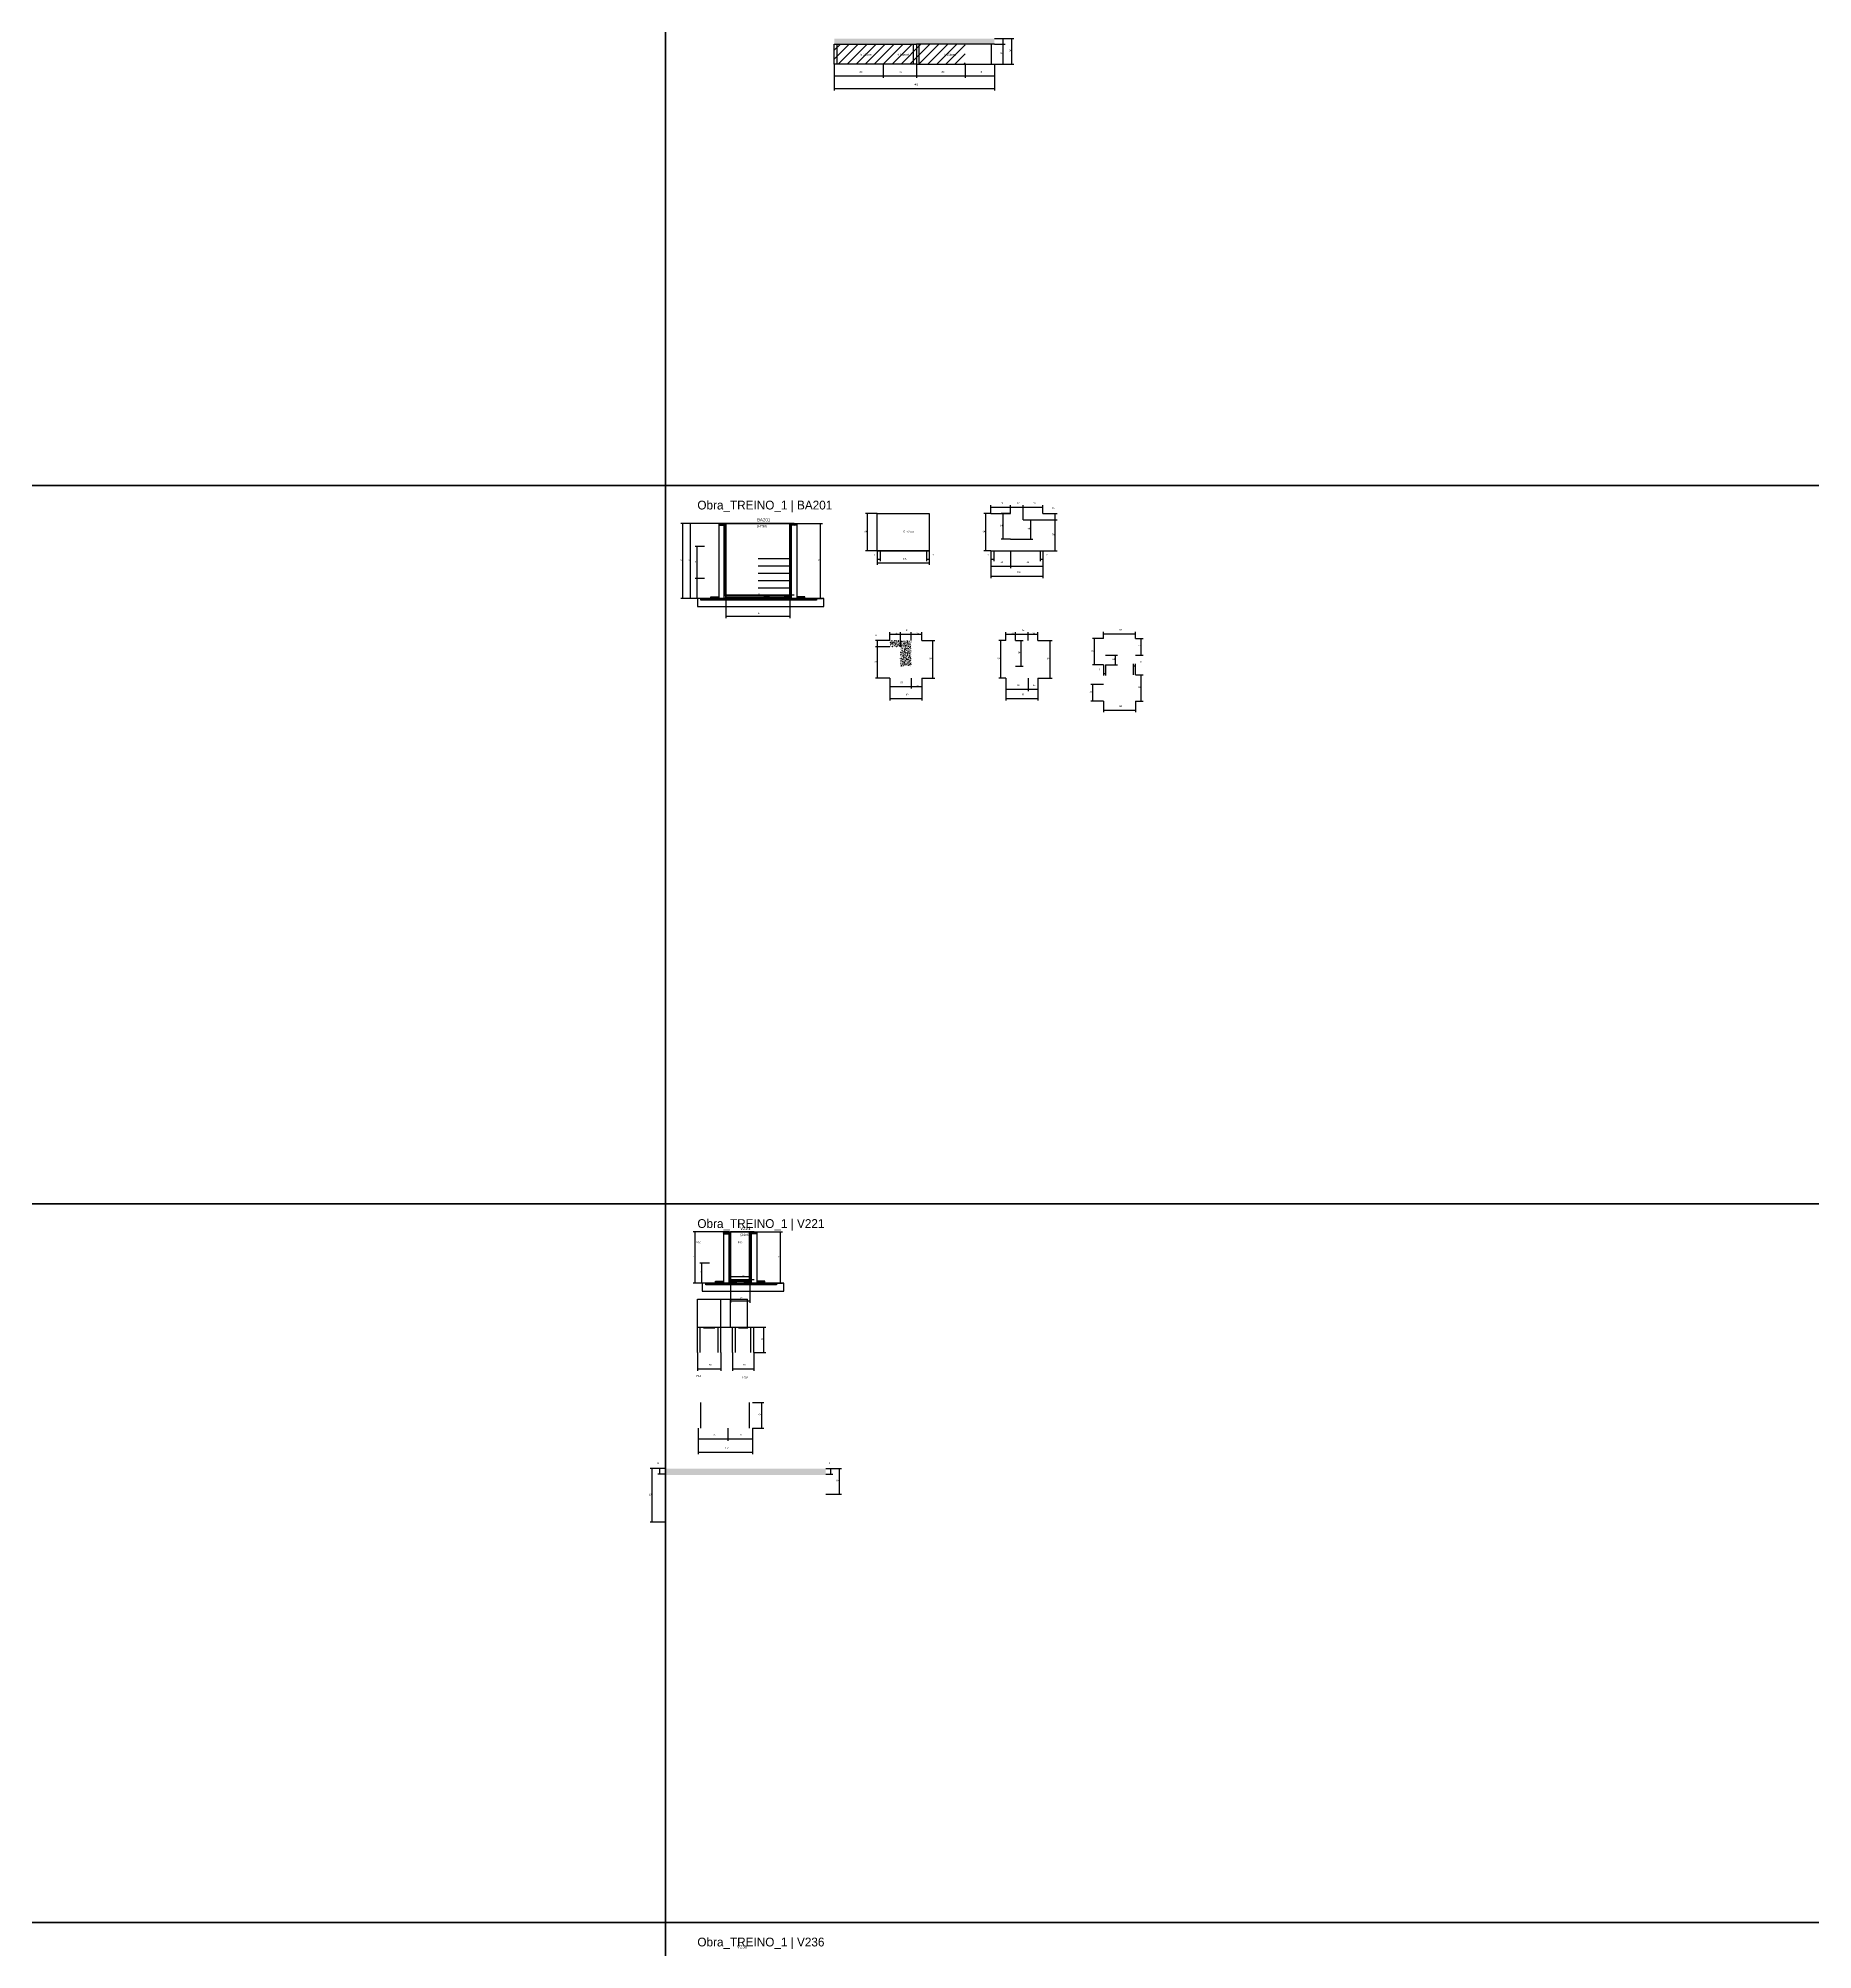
# Model space of a CAD drawing. Header units: metres. Extents: x -41 to 34800, y -36000 to 1848.
# Drawn here: x 12928 to 17375, y -12668 to -7879 of the extents above; entities that cross this region are included whole.
import ezdxf

# ---------------------------------------------------------------- set-up
doc = ezdxf.new("R2010")
doc.units = ezdxf.units.M
for name, color, linetype in [('CELL_BORDER', 8, 'Continuous'), ('CONCRETO', 251, 'Continuous'), ('COTA', 4, 'Continuous'), ('Cota Seção (2x)', 4, 'Continuous'), ('Hachura', 253, 'Continuous'), ('LABEL_ID', 3, 'Continuous'), ('Madeira', 126, 'Continuous'), ('NOMENCLATURA', 7, 'Continuous'), ('Painéis', 200, 'Continuous'), ('REAPROVEITAMENTO', 251, 'Continuous'), ('SARR_2.2x7', 40, 'Continuous'), ('SCO-___-LAJ', 4, 'Continuous'), ('Texto Seção', 7, 'Continuous')]:
    doc.layers.add(name, color=color, linetype=linetype)

msp = doc.modelspace()

# ---------------------------------------------------------------- hatches: boundary and pattern name
at = {"layer": 'COTA'}
h = msp.add_hatch(dxfattribs=at)
h.set_pattern_fill('AR-CONC', scale=0.03)
h.paths.add_polyline_path([(15324.1, -7880.1), (14923.1, -7880.1), (14923.1, -7880.1), (14923.1, -7894.1), (14923.1, -7894.1), (15324.1, -7894.1), (15324.1, -7894.1), (15324.1, -7880.1)])
h = msp.add_hatch(dxfattribs=at)
h.set_pattern_fill('AR-CONC', scale=0.03)
h.paths.add_polyline_path([(15088.8, -9404.3), (15062.3, -9404.3), (15062.3, -9404.3), (15062.3, -9388.3), (15062.3, -9388.3), (15115.8, -9388.3), (15115.8, -9388.3), (15115.8, -9452.3), (15115.8, -9452.3), (15088.8, -9452.3), (15088.8, -9452.3), (15088.8, -9404.3)])
h = msp.add_hatch(dxfattribs=at)
h.set_pattern_fill('AR-CONC', scale=0.03)
h.paths.add_polyline_path([(14499.5, -11478.7), (14499.5, -11462.7), (14499.5, -11462.7), (14901.5, -11462.7), (14901.5, -11462.7), (14901.5, -11478.7), (14901.5, -11478.7), (14499.5, -11478.7)])
at = {"layer": 'Hachura'}
h = msp.add_hatch(dxfattribs=at)
h.set_pattern_fill('ANSI31', scale=0.5)
h.paths.add_polyline_path([(14647.4, -9099.3), (14647.4, -9094.9), (14647.4, -9094.9), (14633.4, -9094.9), (14633.4, -9094.9), (14633.4, -9099.3), (14633.4, -9099.3), (14647.4, -9099.3)])
h = msp.add_hatch(color=8, dxfattribs=at)
h.dxf.hatch_style = 1
h.paths.add_polyline_path([(14647.4, -9094.9), (14651.4, -9094.9), (14651.4, -9094.9), (14651.4, -9282.9), (14651.4, -9282.9), (14647.4, -9282.9), (14647.4, -9282.9), (14647.4, -9094.9)])
h = msp.add_hatch(color=8, dxfattribs=at)
h.dxf.hatch_style = 1
h.paths.add_polyline_path([(14815.4, -9094.9), (14811.4, -9094.9), (14811.4, -9094.9), (14811.4, -9282.9), (14811.4, -9282.9), (14815.4, -9282.9), (14815.4, -9282.9), (14815.4, -9094.9)])
h = msp.add_hatch(dxfattribs=at)
h.set_pattern_fill('ANSI31', scale=0.5)
h.paths.add_polyline_path([(14815.4, -9099.3), (14815.4, -9094.9), (14815.4, -9094.9), (14829.4, -9094.9), (14829.4, -9094.9), (14829.4, -9099.3), (14829.4, -9099.3), (14815.4, -9099.3)])
h = msp.add_hatch(dxfattribs=at)
h.set_pattern_fill('ANSI31', scale=0.5)
h.paths.add_polyline_path([(14613.4, -9282.9), (14613.4, -9278.5), (14613.4, -9278.5), (14633.4, -9278.5), (14633.4, -9278.5), (14633.4, -9282.9), (14633.4, -9282.9), (14613.4, -9282.9)])
h = msp.add_hatch(color=8, dxfattribs=at)
h.dxf.hatch_style = 1
h.paths.add_polyline_path([(14811.4, -9278.5), (14811.4, -9274.9), (14811.4, -9274.9), (14651.4, -9274.9), (14651.4, -9274.9), (14651.4, -9278.5), (14651.4, -9278.5), (14811.4, -9278.5)])
h = msp.add_hatch(dxfattribs=at)
h.set_pattern_fill('ANSI31', scale=0.5)
h.paths.add_polyline_path([(14651.4, -9282.9), (14651.4, -9278.5), (14651.4, -9278.5), (14665.4, -9278.5), (14665.4, -9278.5), (14665.4, -9282.9), (14665.4, -9282.9), (14651.4, -9282.9)])
h = msp.add_hatch(dxfattribs=at)
h.set_pattern_fill('ANSI31', scale=0.5)
h.paths.add_polyline_path([(14701.9, -9282.9), (14701.9, -9278.5), (14701.9, -9278.5), (14715.9, -9278.5), (14715.9, -9278.5), (14715.9, -9282.9), (14715.9, -9282.9), (14701.9, -9282.9)])
h = msp.add_hatch(dxfattribs=at)
h.set_pattern_fill('ANSI31', scale=0.5)
h.paths.add_polyline_path([(14760.9, -9282.9), (14760.9, -9278.5), (14760.9, -9278.5), (14746.9, -9278.5), (14746.9, -9278.5), (14746.9, -9282.9), (14746.9, -9282.9), (14760.9, -9282.9)])
h = msp.add_hatch(dxfattribs=at)
h.set_pattern_fill('ANSI31', scale=0.5)
h.paths.add_polyline_path([(14811.4, -9282.9), (14811.4, -9278.5), (14811.4, -9278.5), (14797.4, -9278.5), (14797.4, -9278.5), (14797.4, -9282.9), (14797.4, -9282.9), (14811.4, -9282.9)])
h = msp.add_hatch(dxfattribs=at)
h.set_pattern_fill('ANSI31', scale=0.5)
h.paths.add_polyline_path([(14849.4, -9282.9), (14849.4, -9278.5), (14849.4, -9278.5), (14829.4, -9278.5), (14829.4, -9278.5), (14829.4, -9282.9), (14829.4, -9282.9), (14849.4, -9282.9)])
h = msp.add_hatch(dxfattribs=at)
h.set_pattern_fill('ANSI31', scale=0.5)
h.paths.add_polyline_path([(14659.3, -10874.4), (14659.3, -10870), (14659.3, -10870), (14645.3, -10870), (14645.3, -10870), (14645.3, -10874.4), (14645.3, -10874.4), (14659.3, -10874.4)])
h = msp.add_hatch(color=8, dxfattribs=at)
h.dxf.hatch_style = 1
h.paths.add_polyline_path([(14659.3, -10870), (14663.3, -10870), (14663.3, -10870), (14663.3, -10998), (14663.3, -10998), (14659.3, -10998), (14659.3, -10998), (14659.3, -10870)])
h = msp.add_hatch(color=8, dxfattribs=at)
h.dxf.hatch_style = 1
h.paths.add_polyline_path([(14715.3, -10870), (14711.3, -10870), (14711.3, -10870), (14711.3, -10998), (14711.3, -10998), (14715.3, -10998), (14715.3, -10998), (14715.3, -10870)])
h = msp.add_hatch(dxfattribs=at)
h.set_pattern_fill('ANSI31', scale=0.5)
h.paths.add_polyline_path([(14715.3, -10874.4), (14715.3, -10870), (14715.3, -10870), (14729.3, -10870), (14729.3, -10870), (14729.3, -10874.4), (14729.3, -10874.4), (14715.3, -10874.4)])
h = msp.add_hatch(dxfattribs=at)
h.set_pattern_fill('ANSI31', scale=0.5)
h.paths.add_polyline_path([(14625.3, -10998), (14625.3, -10993.6), (14625.3, -10993.6), (14645.3, -10993.6), (14645.3, -10993.6), (14645.3, -10998), (14645.3, -10998), (14625.3, -10998)])
h = msp.add_hatch(color=8, dxfattribs=at)
h.dxf.hatch_style = 1
h.paths.add_polyline_path([(14711.3, -10993.6), (14711.3, -10990), (14711.3, -10990), (14663.3, -10990), (14663.3, -10990), (14663.3, -10993.6), (14663.3, -10993.6), (14711.3, -10993.6)])
h = msp.add_hatch(dxfattribs=at)
h.set_pattern_fill('ANSI31', scale=0.5)
h.paths.add_polyline_path([(14663.3, -10998), (14663.3, -10993.6), (14663.3, -10993.6), (14677.3, -10993.6), (14677.3, -10993.6), (14677.3, -10998), (14677.3, -10998), (14663.3, -10998)])
h = msp.add_hatch(dxfattribs=at)
h.set_pattern_fill('ANSI31', scale=0.5)
h.paths.add_polyline_path([(14711.3, -10998), (14711.3, -10993.6), (14711.3, -10993.6), (14697.3, -10993.6), (14697.3, -10993.6), (14697.3, -10998), (14697.3, -10998), (14711.3, -10998)])
h = msp.add_hatch(dxfattribs=at)
h.set_pattern_fill('ANSI31', scale=0.5)
h.paths.add_polyline_path([(14749.3, -10998), (14749.3, -10993.6), (14749.3, -10993.6), (14729.3, -10993.6), (14729.3, -10993.6), (14729.3, -10998), (14729.3, -10998), (14749.3, -10998)])
at = {"layer": 'REAPROVEITAMENTO'}
h = msp.add_hatch(dxfattribs=at)
h.set_pattern_fill('ANSI31', scale=5)
h.paths.add_polyline_path([(14923.1, -7894.1), (14923.1, -7944.1), (14923.1, -7944.1), (15250.6, -7944.1), (15250.6, -7944.1), (15250.6, -7894.1), (15250.6, -7894.1), (14923.1, -7894.1)])

# ---------------------------------------------------------------- linework, layer by layer
at = {"layer": 'CELL_BORDER'}
for points in [[(11600, -9000), (14500, -9000), (14500, -7200), (11600, -7200)], [(14500, -9000), (17400, -9000), (17400, -7200), (14500, -7200)], [(11600, -10800), (14500, -10800), (14500, -9000), (11600, -9000)], [(14500, -10800), (17400, -10800), (17400, -9000), (14500, -9000)], [(11600, -12600), (14500, -12600), (14500, -10800), (11600, -10800)], [(14500, -12600), (17400, -12600), (17400, -10800), (14500, -10800)], [(11600, -14400), (14500, -14400), (14500, -12600), (11600, -12600)], [(14500, -14400), (17400, -14400), (17400, -12600), (14500, -12600)]]:
    msp.add_lwpolyline(points, close=True, dxfattribs=at)
at = {"layer": 'CONCRETO'}
for points in [[(14647.4, -9094.9), (14647.4, -9094.9), (14811.4, -9094.9), (14811.4, -9118.9), (14811.4, -9118.9), (14811.4, -9274.9), (14651.4, -9274.9), (14651.4, -9094.9)], [(14647.4, -9274.9), (14811.4, -9274.9), (14811.4, -9094.9), (14647.4, -9094.9)], [(14663.3, -10870), (14663.3, -10870), (14711.3, -10870), (14711.3, -10898), (14711.3, -10898), (14711.3, -10990), (14663.3, -10990), (14663.3, -10870)], [(14663.3, -10990), (14711.3, -10990), (14711.3, -10870), (14663.3, -10870)]]:
    msp.add_lwpolyline(points, close=True, dxfattribs=at)
at = {"layer": 'COTA'}
for p, q in [((15324.1, -7880.1), (15351.5, -7880.1)), ((15324.1, -7880.1), (15373.2, -7880.1)), ((15324.1, -7894.1), (15351.5, -7894.1)), ((15324.1, -7894.1), (15351.5, -7894.1)), ((15346.5, -7894.1), (15346.5, -7880.1)), ((15346.5, -7944.1), (15346.5, -7894.1)), ((15368.2, -7944.1), (15368.2, -7880.1)), ((14923.1, -7944.1), (14923.1, -7978.6)), ((15045.1, -7944.1), (15045.1, -7978.6)), ((15045.1, -7944.1), (15045.1, -7978.6)), ((15128.6, -7944.1), (15128.6, -7978.6)), ((15128.6, -7944.1), (15128.6, -7978.6)), ((15250.6, -7944.1), (15250.6, -7978.6)), ((15324.1, -7944.1), (15351.5, -7944.1)), ((15324.1, -7944.1), (15373.2, -7944.1)), ((14923.1, -7973.6), (15045.1, -7973.6)), ((15045.1, -7973.6), (15128.6, -7973.6)), ((15128.6, -7973.6), (15250.6, -7973.6)), ((15315.6, -9070), (15315.6, -9049)), ((15364.6, -9070), (15364.6, -9049)), ((15364.6, -9070), (15364.6, -9049)), ((15396.6, -9086), (15396.6, -9049)), ((15396.6, -9086), (15396.6, -9049)), ((15445.6, -9070), (15445.6, -9049)), ((14647.4, -9094.9), (14538.5, -9094.9)), ((14543.5, -9282.9), (14543.5, -9094.9)), ((14647.4, -9094.9), (14557.8, -9094.9)), ((14562.8, -9282.9), (14562.8, -9094.9)), ((14829.4, -9094.9), (14893.3, -9094.9)), ((14888.3, -9282.9), (14888.3, -9094.9)), ((15030.8, -9070), (15001.5, -9070)), ((15006.5, -9164), (15006.5, -9070)), ((15315.6, -9070), (15298, -9070)), ((15303, -9164), (15303, -9070)), ((15315.6, -9054), (15364.6, -9054)), ((15364.6, -9070), (15341.3, -9070)), ((15346.3, -9134), (15346.3, -9070)), ((15364.6, -9054), (15396.6, -9054)), ((15396.6, -9054), (15445.6, -9054)), ((15396.6, -9086), (15420.7, -9086)), ((15415.7, -9134), (15415.7, -9086)), ((15445.6, -9070), (15481.4, -9070)), ((15445.6, -9086), (15481.4, -9086)), ((15445.6, -9086), (15481.4, -9086)), ((15476.4, -9086), (15476.4, -9070)), ((15476.4, -9164), (15476.4, -9086)), ((15364.6, -9134), (15341.3, -9134)), ((15396.6, -9134), (15420.7, -9134)), ((14598.1, -9152.9), (14574.6, -9152.9)), ((14579.6, -9232.9), (14579.6, -9152.9)), ((15030.8, -9164), (15001.5, -9164)), ((15030.8, -9164), (15030.8, -9198.6)), ((15030.8, -9164), (15030.8, -9189.5)), ((15030.8, -9184.5), (15037.8, -9184.5)), ((15030.8, -9193.6), (15160.8, -9193.6)), ((15037.8, -9164), (15037.8, -9189.5)), ((15153.8, -9164), (15153.8, -9189.5)), ((15153.8, -9184.5), (15160.8, -9184.5)), ((15160.8, -9164), (15160.8, -9198.6)), ((15160.8, -9164), (15160.8, -9189.5)), ((15315.6, -9164), (15298, -9164)), ((15315.6, -9164), (15315.6, -9232.4)), ((15315.6, -9164), (15315.6, -9189.5)), ((15315.6, -9184.5), (15322.6, -9184.5)), ((15322.6, -9164), (15322.6, -9189.5)), ((15438.6, -9164), (15438.6, -9189.5)), ((15438.6, -9184.5), (15445.6, -9184.5)), ((15445.6, -9164), (15445.6, -9232.4)), ((15445.6, -9164), (15445.6, -9189.5)), ((15445.6, -9164), (15481.4, -9164)), ((14598.1, -9232.9), (14574.6, -9232.9)), ((14598.1, -9232.9), (14574.6, -9232.9)), ((14579.6, -9282.9), (14579.6, -9232.9)), ((15315.6, -9227.4), (15445.6, -9227.4)), ((14617.8, -9282.9), (14538.5, -9282.9)), ((14617.8, -9282.9), (14557.8, -9282.9)), ((14598.1, -9282.9), (14574.6, -9282.9)), ((14651.4, -9282.9), (14651.4, -9332.6)), ((14811.4, -9282.9), (14811.4, -9332.6)), ((14845, -9282.9), (14893.3, -9282.9)), ((14651.4, -9327.6), (14811.4, -9327.6)), ((15062.3, -9388.3), (15062.3, -9367.3)), ((15062.3, -9372.3), (15088.8, -9372.3)), ((15088.8, -9404.3), (15088.8, -9367.3)), ((15088.8, -9404.3), (15088.8, -9367.3)), ((15088.8, -9372.3), (15115.8, -9372.3)), ((15115.8, -9388.3), (15115.8, -9367.3)), ((15115.8, -9388.3), (15115.8, -9367.3)), ((15115.8, -9372.3), (15142.3, -9372.3)), ((15142.3, -9388.3), (15142.3, -9367.3)), ((15352.9, -9388.3), (15352.9, -9367.3)), ((15352.9, -9372.3), (15376.9, -9372.3)), ((15376.9, -9388.3), (15376.9, -9367.3)), ((15376.9, -9388.3), (15376.9, -9367.3)), ((15376.9, -9372.3), (15408.9, -9372.3)), ((15408.9, -9388.3), (15408.9, -9367.3)), ((15408.9, -9388.3), (15408.9, -9367.3)), ((15408.9, -9372.3), (15432.8, -9372.3)), ((15432.8, -9388.3), (15432.8, -9367.3)), ((15597.8, -9383.1), (15569.7, -9383.1)), ((15574.7, -9449.1), (15574.7, -9383.1)), ((15597.8, -9383.1), (15597.8, -9366.4)), ((15597.8, -9371.4), (15677.8, -9371.4)), ((15677.8, -9383.1), (15677.8, -9366.4)), ((15677.8, -9383.1), (15697.3, -9383.1)), ((15692.3, -9425.1), (15692.3, -9383.1)), ((15062.3, -9388.3), (15026.4, -9388.3)), ((15062.3, -9404.3), (15026.4, -9404.3)), ((15062.3, -9404.3), (15026.4, -9404.3)), ((15031.4, -9404.3), (15031.4, -9388.3)), ((15031.4, -9482.3), (15031.4, -9404.3)), ((15142.3, -9388.3), (15174.9, -9388.3)), ((15169.9, -9482.3), (15169.9, -9388.3)), ((15352.9, -9388.3), (15335.3, -9388.3)), ((15340.3, -9482.3), (15340.3, -9388.3)), ((15432.8, -9388.3), (15468.7, -9388.3)), ((15463.7, -9482.3), (15463.7, -9388.3)), ((15677.8, -9425.1), (15697.3, -9425.1)), ((15597.8, -9449.1), (15569.7, -9449.1)), ((15597.8, -9449.1), (15597.8, -9476.3)), ((15597.8, -9471.3), (15602.8, -9471.3)), ((15602.8, -9449.1), (15602.8, -9476.3)), ((15672.8, -9474.2), (15672.8, -9446.9)), ((15672.8, -9451.9), (15677.8, -9451.9)), ((15677.8, -9474.2), (15677.8, -9446.9)), ((15677.8, -9474.2), (15697.3, -9474.2)), ((15692.3, -9540.2), (15692.3, -9474.2)), ((15062.3, -9482.3), (15026.4, -9482.3)), ((15062.3, -9482.3), (15062.3, -9538.9)), ((15142.3, -9482.3), (15142.3, -9538.9)), ((15142.3, -9482.3), (15174.9, -9482.3)), ((15352.9, -9482.3), (15335.3, -9482.3)), ((15352.9, -9482.3), (15352.9, -9538.9)), ((15432.8, -9482.3), (15432.8, -9538.9)), ((15432.8, -9482.3), (15468.7, -9482.3)), ((15597.8, -9498.2), (15565.7, -9498.2)), ((15570.7, -9540.2), (15570.7, -9498.2)), ((15062.3, -9533.9), (15142.3, -9533.9)), ((15352.9, -9533.9), (15432.8, -9533.9)), ((15597.8, -9540.2), (15565.7, -9540.2)), ((15597.8, -9540.2), (15597.8, -9567.8)), ((15597.8, -9562.8), (15677.8, -9562.8)), ((15677.8, -9540.2), (15677.8, -9567.8)), ((15677.8, -9540.2), (15697.3, -9540.2)), ((14645.3, -10870), (14569.6, -10870)), ((14574.6, -10998), (14574.6, -10870)), ((14729.3, -10870), (14793.2, -10870)), ((14788.2, -10998), (14788.2, -10870)), ((14610, -10948.1), (14586.4, -10948.1)), ((14591.4, -10998), (14591.4, -10948.1)), ((14629.7, -10998), (14569.6, -10998)), ((14610, -10998), (14586.4, -10998)), ((14663.3, -10998), (14663.3, -11047.8)), ((14711.3, -10998), (14711.3, -11047.8)), ((14744.9, -10998), (14793.2, -10998)), ((14663.3, -11042.8), (14711.3, -11042.8)), ((14580, -11172.3), (14580, -11218.3)), ((14639, -11172.3), (14639, -11218.3)), ((14668.1, -11172.3), (14668.1, -11218.3)), ((14721.1, -11172.3), (14721.1, -11218.3)), ((14580, -11213.3), (14639, -11213.3)), ((14668.1, -11213.3), (14721.1, -11213.3)), ((14581.7, -11361.5), (14581.7, -11426.6)), ((14717.7, -11361.5), (14717.7, -11426.6)), ((14581.7, -11421.6), (14717.7, -11421.6)), ((14901.5, -11462.7), (14919.6, -11462.7)), ((14901.5, -11462.7), (14941.2, -11462.7)), ((14901.5, -11476.7), (14919.6, -11476.7)), ((14914.6, -11476.7), (14914.6, -11462.7)), ((14936.2, -11526.7), (14936.2, -11462.7)), ((14901.5, -11526.7), (14941.2, -11526.7))]:
    msp.add_line(p, q, dxfattribs=at)
at = {"layer": 'Cota Seção (2x)'}
for p, q in [((14923.1, -7944.1), (14923.1, -8010.2)), ((15250.6, -7944.1), (15250.6, -7978.6)), ((15324.1, -7944.1), (15324.1, -8010.2)), ((15324.1, -7944.1), (15324.1, -7978.6)), ((15250.6, -7973.6), (15324.1, -7973.6)), ((14923.1, -8005.2), (15324.1, -8005.2)), ((14822.4, -9094.9), (14806.4, -9094.9)), ((14811.4, -9274.9), (14811.4, -9094.9)), ((15315.6, -9164), (15315.6, -9207.1)), ((15364.6, -9164), (15364.6, -9207.1)), ((15364.6, -9164), (15364.6, -9207.1)), ((15445.6, -9164), (15445.6, -9207.1)), ((15315.6, -9202.1), (15364.6, -9202.1)), ((15364.6, -9202.1), (15445.6, -9202.1)), ((14651.4, -9282.9), (14651.4, -9269.9)), ((14651.4, -9274.9), (14811.4, -9274.9)), ((14822.4, -9274.9), (14806.4, -9274.9)), ((14811.4, -9282.9), (14811.4, -9269.9)), ((15376.9, -9388.3), (15395.9, -9388.3)), ((15390.9, -9452.3), (15390.9, -9388.3)), ((15602.8, -9425.1), (15632.7, -9425.1)), ((15627.7, -9449.1), (15627.7, -9425.1)), ((15376.9, -9452.3), (15395.9, -9452.3)), ((15602.8, -9449.1), (15632.7, -9449.1)), ((15062.3, -9482.3), (15062.3, -9508.8)), ((15062.3, -9503.8), (15115.8, -9503.8)), ((15115.8, -9482.3), (15115.8, -9508.8)), ((15115.8, -9482.3), (15115.8, -9508.8)), ((15115.8, -9503.8), (15142.3, -9503.8)), ((15142.3, -9482.3), (15142.3, -9508.8)), ((15352.9, -9482.3), (15352.9, -9515.3)), ((15352.9, -9510.3), (15408.9, -9510.3)), ((15408.9, -9482.3), (15408.9, -9515.3)), ((15408.9, -9482.3), (15408.9, -9515.3)), ((15408.9, -9510.3), (15432.8, -9510.3)), ((15432.8, -9482.3), (15432.8, -9515.3)), ((14722.3, -10870), (14705.8, -10870)), ((14710.8, -10990), (14710.8, -10870)), ((14663.3, -10998), (14663.3, -10977)), ((14663.3, -10982), (14711.3, -10982)), ((14722.3, -10990), (14705.8, -10990)), ((14711.3, -10998), (14711.3, -10977)), ((14721.1, -11108.3), (14751.9, -11108.3)), ((14746.9, -11172.3), (14746.9, -11108.3)), ((14721.1, -11172.3), (14751.9, -11172.3)), ((14717.7, -11297.5), (14746.5, -11297.5)), ((14741.5, -11361.5), (14741.5, -11297.5)), ((14581.7, -11361.5), (14581.7, -11393)), ((14581.7, -11388), (14656.7, -11388)), ((14656.7, -11361.5), (14656.7, -11393)), ((14656.7, -11361.5), (14656.7, -11393)), ((14656.7, -11388), (14717.7, -11388)), ((14717.7, -11361.5), (14717.7, -11393)), ((14717.7, -11361.5), (14746.5, -11361.5)), ((14499.5, -11462.7), (14461.8, -11462.7)), ((14466.8, -11596.7), (14466.8, -11462.7)), ((14499.5, -11462.7), (14481.3, -11462.7)), ((14499.5, -11476.7), (14481.3, -11476.7)), ((14486.3, -11476.7), (14486.3, -11462.7)), ((14499.5, -11596.7), (14461.8, -11596.7))]:
    msp.add_line(p, q, dxfattribs=at)
at = {"layer": 'Madeira'}
for points in [[(14647.4, -9099.3), (14647.4, -9094.9), (14633.4, -9094.9), (14633.4, -9099.3)], [(14647.4, -9094.9), (14633.4, -9094.9), (14633.4, -9282.9), (14647.4, -9282.9)], [(14815.4, -9099.3), (14815.4, -9094.9), (14829.4, -9094.9), (14829.4, -9099.3)], [(14815.4, -9094.9), (14829.4, -9094.9), (14829.4, -9282.9), (14815.4, -9282.9)], [(14580, -9302.9), (14897.2, -9302.9), (14897.2, -9282.9), (14580, -9282.9)], [(14613.4, -9282.9), (14613.4, -9278.5), (14633.4, -9278.5), (14633.4, -9282.9)], [(14651.4, -9282.9), (14651.4, -9278.5), (14665.4, -9278.5), (14665.4, -9282.9)], [(14701.9, -9282.9), (14701.9, -9278.5), (14715.9, -9278.5), (14715.9, -9282.9)], [(14760.9, -9282.9), (14760.9, -9278.5), (14746.9, -9278.5), (14746.9, -9282.9)], [(14811.4, -9282.9), (14811.4, -9278.5), (14797.4, -9278.5), (14797.4, -9282.9)], [(14849.4, -9282.9), (14849.4, -9278.5), (14829.4, -9278.5), (14829.4, -9282.9)], [(14659.3, -10874.4), (14659.3, -10870), (14645.3, -10870), (14645.3, -10874.4)], [(14659.3, -10870), (14645.3, -10870), (14645.3, -10998), (14659.3, -10998)], [(14715.3, -10874.4), (14715.3, -10870), (14729.3, -10870), (14729.3, -10874.4)], [(14715.3, -10870), (14729.3, -10870), (14729.3, -10998), (14715.3, -10998)], [(14591.8, -11018), (14797, -11018), (14797, -10998), (14591.8, -10998)], [(14625.3, -10998), (14625.3, -10993.6), (14645.3, -10993.6), (14645.3, -10998)], [(14663.3, -10998), (14663.3, -10993.6), (14677.3, -10993.6), (14677.3, -10998)], [(14711.3, -10998), (14711.3, -10993.6), (14697.3, -10993.6), (14697.3, -10998)], [(14749.3, -10998), (14749.3, -10993.6), (14729.3, -10993.6), (14729.3, -10998)]]:
    msp.add_lwpolyline(points, close=True, dxfattribs=at)
at = {"layer": 'Painéis'}
for p, q in [((14651.4, -9282.9), (14651.4, -9094.9)), ((14811.4, -9282.9), (14811.4, -9094.9)), ((15030.8, -9070), (15160.8, -9070)), ((15315.6, -9070), (15364.6, -9070)), ((15396.6, -9086), (15445.6, -9086)), ((15364.6, -9134), (15396.6, -9134)), ((15030.8, -9164), (15160.8, -9164)), ((15315.6, -9164), (15445.6, -9164)), ((14651.4, -9274.9), (14811.4, -9274.9)), ((14651.4, -9278.5), (14651.4, -9274.9)), ((14811.4, -9278.5), (14811.4, -9274.9)), ((14663.3, -10998), (14663.3, -10870)), ((14711.3, -10998), (14711.3, -10870)), ((14663.3, -10990), (14711.3, -10990)), ((14663.3, -10993.6), (14663.3, -10990)), ((14711.3, -10993.6), (14711.3, -10990)), ((14580, -11038.3), (14638.9, -11038.3)), ((14580, -11108.3), (14580, -11038.3)), ((14638.9, -11108.3), (14638.9, -11038.3)), ((14638.9, -11038.3), (14662.9, -11038.3)), ((14638.9, -11108.3), (14638.9, -11038.3)), ((14662.9, -11108.3), (14662.9, -11038.3)), ((14662.9, -11038.3), (14705.9, -11038.3)), ((14662.9, -11108.3), (14662.9, -11038.3)), ((14705.9, -11108.3), (14705.9, -11038.3)), ((14580, -11108.3), (14639, -11108.3)), ((14580, -11172.3), (14580, -11108.3)), ((14580, -11108.3), (14638.9, -11108.3)), ((14638.9, -11108.3), (14662.9, -11108.3)), ((14639, -11172.3), (14639, -11108.3)), ((14662.9, -11108.3), (14705.9, -11108.3)), ((14668.1, -11108.3), (14721.1, -11108.3)), ((14668.1, -11172.3), (14668.1, -11108.3)), ((14721.1, -11172.3), (14721.1, -11108.3))]:
    msp.add_line(p, q, dxfattribs=at)
for points in [[(14923.1, -7894.1), (15128.6, -7894.1), (15128.6, -7944.1), (14923.1, -7944.1)], [(14647.4, -9094.9), (14651.4, -9094.9), (14651.4, -9282.9), (14647.4, -9282.9)], [(14651.4, -9094.9), (14651.4, -9094.9), (14647.4, -9094.9), (14647.4, -9094.9)], [(14815.4, -9094.9), (14811.4, -9094.9), (14811.4, -9282.9), (14815.4, -9282.9)], [(15030.8, -9070), (15160.8, -9070), (15160.8, -9164), (15030.8, -9164)], [(14811.4, -9278.5), (14811.4, -9274.9), (14651.4, -9274.9), (14651.4, -9278.5)], [(14659.3, -10870), (14663.3, -10870), (14663.3, -10998), (14659.3, -10998)], [(14715.3, -10870), (14711.3, -10870), (14711.3, -10998), (14715.3, -10998)], [(14711.3, -10993.6), (14711.3, -10990), (14663.3, -10990), (14663.3, -10993.6)]]:
    msp.add_lwpolyline(points, close=True, dxfattribs=at)
msp.add_lwpolyline([(15324.1, -7894.1), (15128.6, -7894.1), (15128.6, -7944.1), (15324.1, -7944.1)], dxfattribs=at)
at = {"layer": 'SARR_2.2x7'}
for p, q in [((14930.1, -7944.1), (14930.1, -7894.1)), ((15121.6, -7944.1), (15121.6, -7894.1)), ((15135.6, -7944.1), (15135.6, -7894.1)), ((15317.1, -7944.1), (15317.1, -7894.1)), ((14732.4, -9182.5), (14810.4, -9182.5)), ((14732.4, -9201), (14810.4, -9201)), ((14732.4, -9219.5), (14810.4, -9219.5)), ((14732.4, -9237.9), (14810.4, -9237.9)), ((14732.4, -9256.4), (14810.4, -9256.4)), ((14587, -11172.3), (14587, -11108.3)), ((14632, -11172.3), (14632, -11108.3)), ((14675.1, -11172.3), (14675.1, -11108.3)), ((14714.1, -11172.3), (14714.1, -11108.3)), ((14595, -11110.5), (14624, -11110.5)), ((14683.1, -11110.5), (14706.1, -11110.5)), ((14588.7, -11361.5), (14588.7, -11297.5)), ((14710.7, -11361.5), (14710.7, -11297.5))]:
    msp.add_line(p, q, dxfattribs=at)
at = {"layer": 'SCO-___-LAJ'}
for points in [[(14589, -9284.2), (14878.3, -9284.2), (14878.3, -9287.4), (14589, -9287.4)], [(14600.8, -10999.4), (14778.2, -10999.4), (14778.2, -11002.6), (14600.8, -11002.6)]]:
    msp.add_lwpolyline(points, close=True, dxfattribs=at)

# ---------------------------------------------------------------- texts
at = {"layer": 'COTA'}
for s, p in [('50', (15338.4, -7919.1)), ('64', (15360.1, -7912.1)), ('122', (14984.1, -7965.6)), ('84', (15086.8, -7965.4)), ('122', (15189.6, -7965.6)), ('49', (15340.1, -9045.9)), ('32', (15380.6, -9045.8)), ('49', (15421.1, -9045.9)), ('64', (15338.2, -9102)), ('16', (15468.3, -9059)), ('94', (14998.4, -9117)), ('94', (15294.9, -9117)), ('48', (15407.6, -9110)), ('78', (15468.4, -9125)), ('94', (14538, -9188.9)), ('94', (14557.3, -9188.9)), ('40', (14574.1, -9192.9)), ('94', (14882.8, -9188.9)), ('7', (15021.9, -9176.5)), ('130', (15095.8, -9185.4)), ('7', (15169.6, -9176.5)), ('7', (15306.8, -9176.5)), ('7', (15454.4, -9176.5)), ('130', (15380.6, -9219.2)), ('25', (14574.1, -9257.9)), ('80', (14731.4, -9322.1)), ('16', (15023.3, -9377.3)), ('26', (15075.5, -9372.3)), ('27', (15102.3, -9364.2)), ('26', (15129, -9372.3)), ('24', (15366.1, -9372.3)), ('32', (15392.9, -9364.1)), ('24', (15419.6, -9372.3)), ('80', (15637.8, -9363.2)), ('94', (15161.7, -9435.3)), ('94', (15332.2, -9435.3)), ('94', (15455.6, -9435.3)), ('66', (15566.6, -9416.1)), ('42', (15684.2, -9404.1)), ('78', (15023.3, -9443.3)), ('5', (15585.7, -9463.2)), ('5', (15689.8, -9443.8)), ('80', (15102.3, -9525.8)), ('80', (15392.8, -9525.8)), ('42', (15562.7, -9519.2)), ('66', (15684.2, -9507.2)), ('80', (15637.8, -9554.7)), ('64', (14569.1, -10934)), ('64', (14782.7, -10934)), ('25', (14585.9, -10973)), ('24', (14687.3, -11037.3)), ('59', (14609.5, -11205.1)), ('53', (14694.6, -11205.1)), ('136', (14649.7, -11413.3)), ('14', (14906.5, -11451.6)), ('64', (14928.1, -11494.7))]:
    msp.add_text(s, height=4, dxfattribs=at).set_placement(p)
at = {"layer": 'Cota Seção (2x)'}
for s, p in [('401', (15123.6, -7997.1)), ('74', (15287.4, -7965.4)), ('90', (14811.4, -9188.9)), ('49', (15340.1, -9194)), ('81', (15405.1, -9194)), ('80', (14731.4, -9274.9)), ('64', (15382.8, -9420.3)), ('24', (15619.7, -9437.1)), ('53', (15089, -9495.6)), ('26', (15129, -9503.8)), ('56', (15380.9, -9502.2)), ('24', (15420.8, -9502.2)), ('60', (14710.8, -10910)), ('24', (14692.3, -10982)), ('64', (14738.8, -11140.3)), ('64', (14733.4, -11329.5)), ('75', (14619.2, -11379.9)), ('61', (14687.2, -11379.9)), ('14', (14478.2, -11451.6)), ('134', (14458.6, -11529.7))]:
    msp.add_text(s, height=4, dxfattribs=at).set_placement(p)
at = {"layer": 'LABEL_ID'}
for s, p in [('Obra_TREINO_1 | BA201', (14580, -9060)), ('Obra_TREINO_1 | V221', (14580, -10860)), ('Obra_TREINO_1 | V236', (14580, -12660))]:
    msp.add_text(s, height=22, dxfattribs=at).set_placement(p)
at = {"layer": 'NOMENCLATURA'}
for s, p in [('5 1/2pont', (14988.9, -7922.8)), ('4 1/2pont', (15081.4, -7922.8)), ('5 1/2pont', (15199, -7922.8)), ('5 1/2pont', (15096.6, -9118.4)), ('P20', (14576.5, -10898.9)), ('P12', (14681.1, -10898.9)), ('P12', (14577.2, -11233.2)), ('P20', (14693.2, -11236.4))]:
    msp.add_text(s, height=5, dxfattribs=at).set_placement(p)
at = {"layer": 'Texto Seção'}
for s, height, p in [('(H=90)', 6, (14729.4, -9104.9)), ('BA201', 8, (14729.4, -9089.9)), ('V221', 8, (14687.3, -10865)), ('(24x60)', 6, (14687.3, -10880)), ('V236', 8, (14679.2, -12665))]:
    msp.add_text(s, height=height, dxfattribs=at).set_placement(p)

doc.saveas('drawing.dxf')
